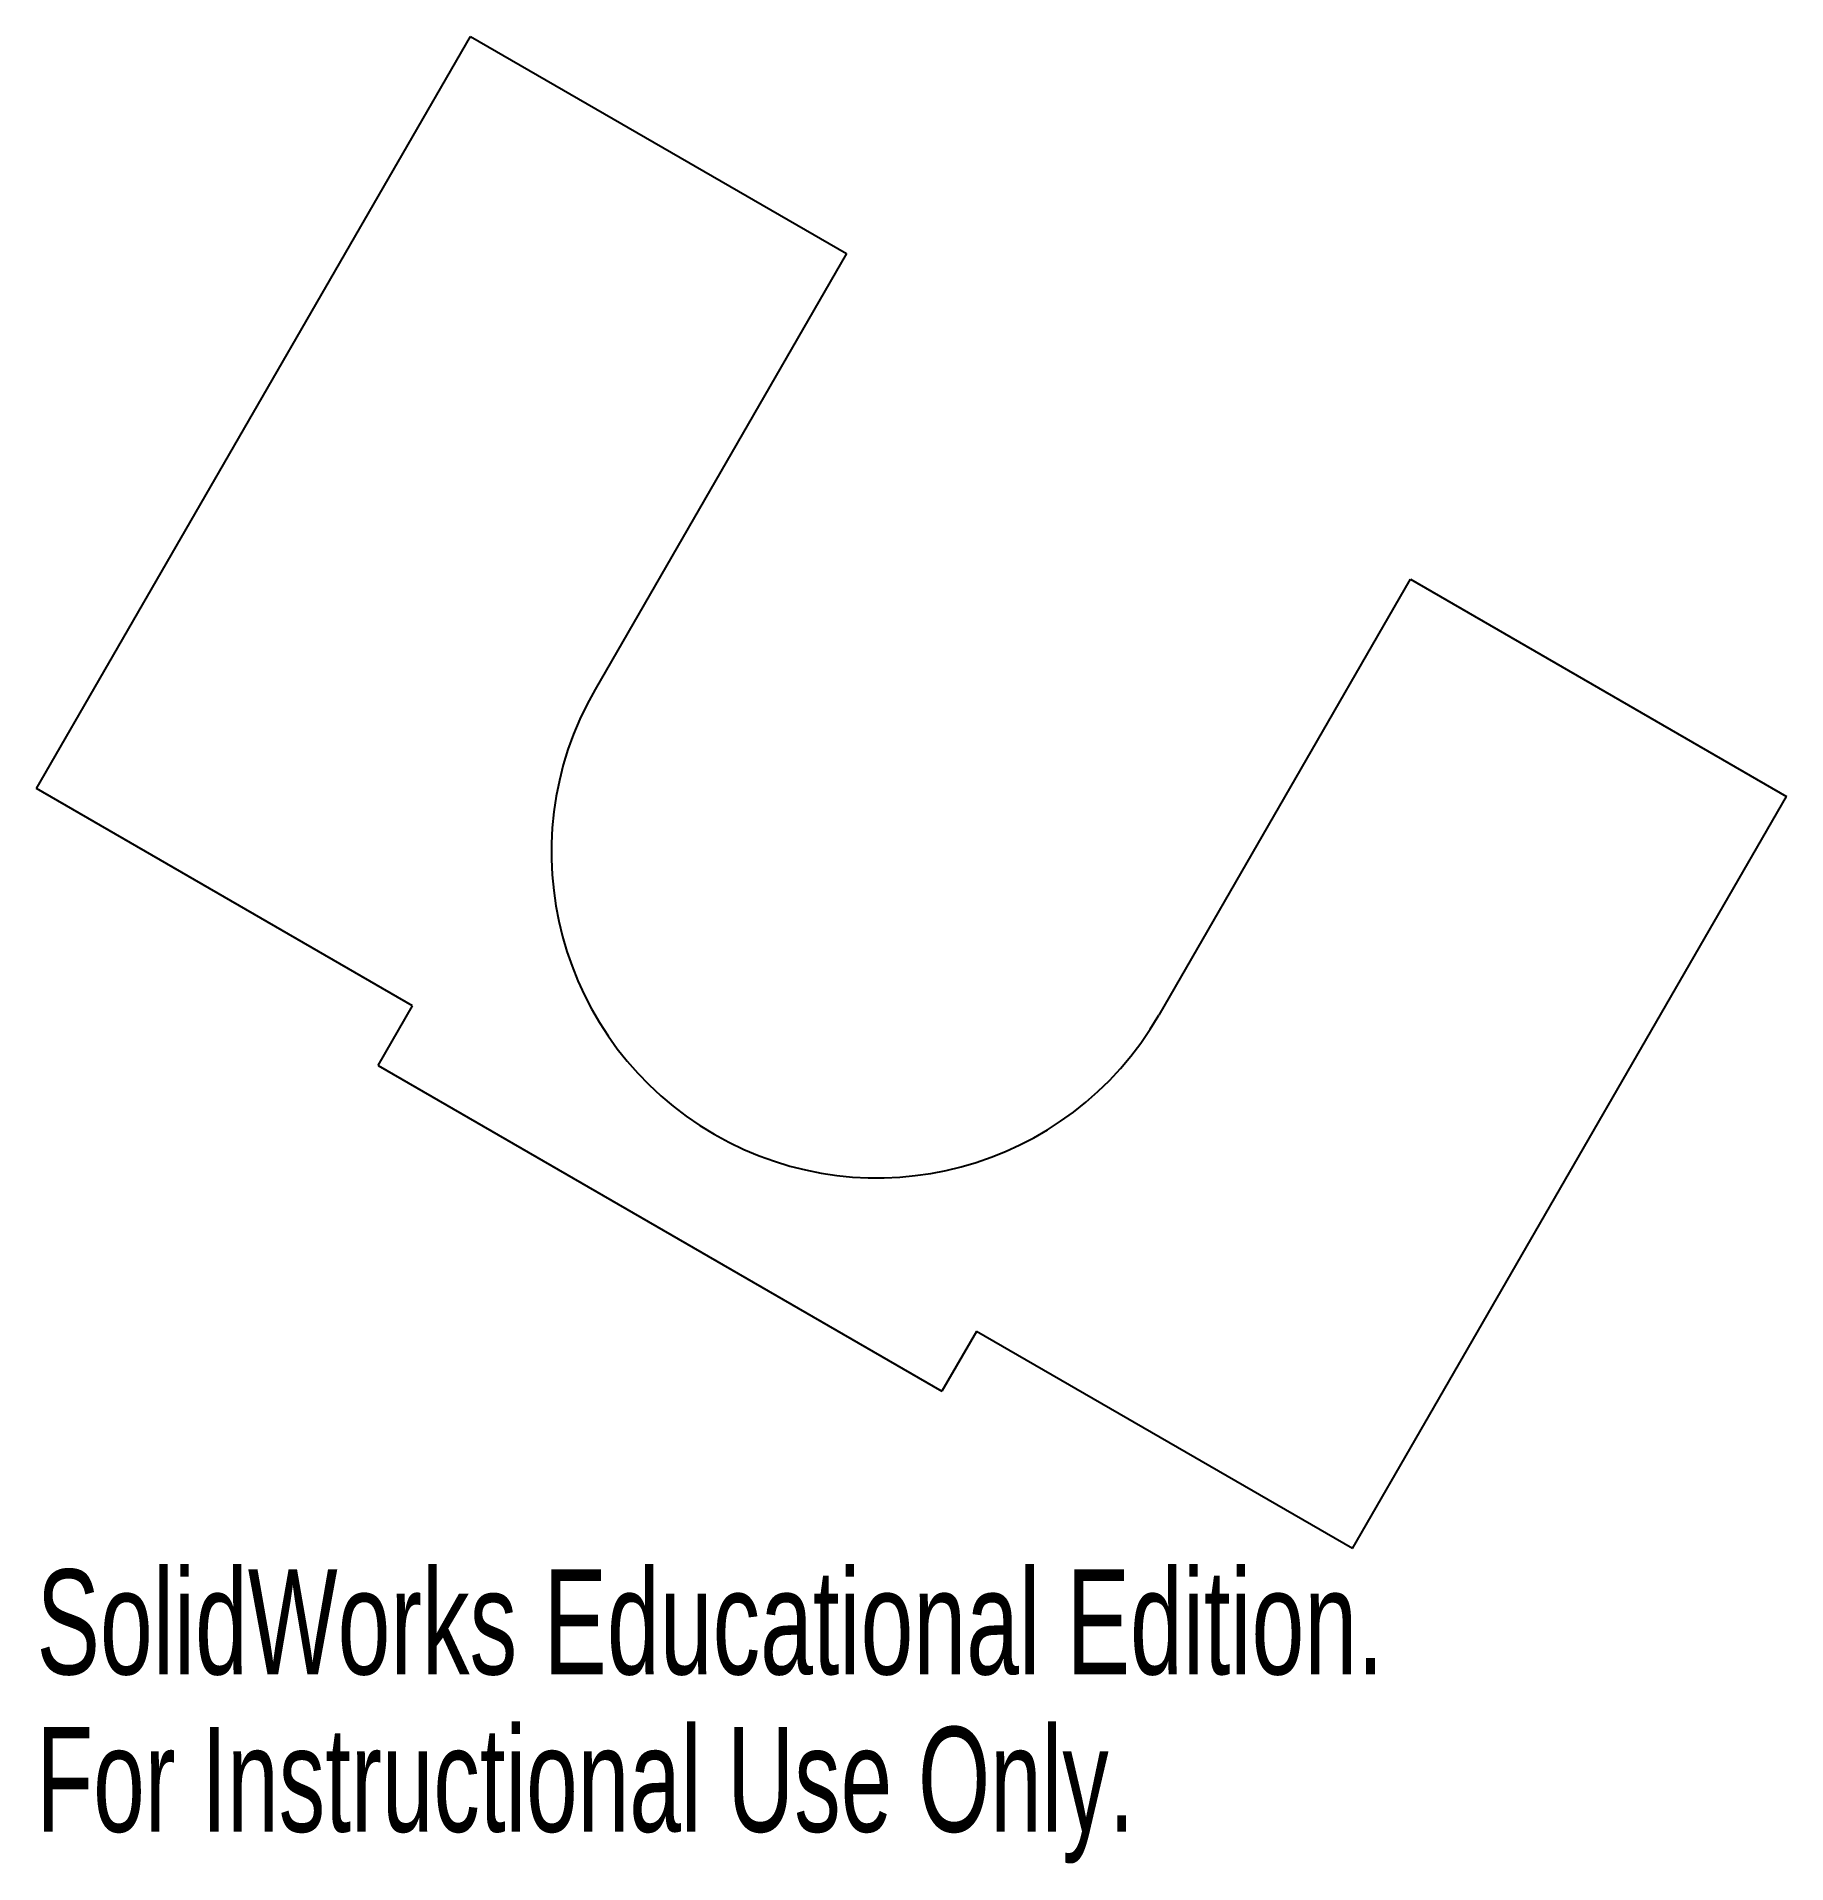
# Model space of a CAD drawing. Extents: x -50.97 to -42.9, y 22.41 to 30.82.
import ezdxf
from ezdxf.enums import TextEntityAlignment as Align

# ---------------------------------------------------------------- set-up
doc = ezdxf.new("R2010")
doc.units = 0
doc.layers.get('0').update_dxf_attribs({"linetype": 'CONTINUOUS'})

msp = doc.modelspace()

# ---------------------------------------------------------------- linework, layer by layer
at = {"color": 7, "linetype": 'CONTINUOUS'}
for p, q in [((-50.9652, 27.3607), (-48.9652, 30.8248)), ((-48.9652, 30.8248), (-47.2331, 29.8248)), ((-47.2331, 29.8248), (-48.3919, 27.8178)), ((-45.7938, 26.3178), (-44.6351, 28.3248)), ((-44.6351, 28.3248), (-42.903, 27.3248)), ((-49.2331, 26.3607), (-50.9652, 27.3607)), ((-44.903, 23.8607), (-42.903, 27.3248)), ((-49.3919, 26.0857), (-49.2331, 26.3607)), ((-49.3919, 26.0857), (-46.7938, 24.5857)), ((-46.6351, 24.8607), (-46.7938, 24.5857)), ((-44.903, 23.8607), (-46.6351, 24.8607))]:
    msp.add_line(p, q, dxfattribs=at)
msp.add_arc((-47.0929, 27.0678), 1.5, 150, 330, dxfattribs=at)

# ---------------------------------------------------------------- texts
for s, width, p in [('SolidWorks Educational Edition.', 0.677419, (-50.9652, 23.1356)), ('For Instructional Use Only.', 0.661111, (-50.9652, 22.4106))]:
    msp.add_text(s, height=0.483362, dxfattribs=dict(at, width=width)).set_placement(p, align=Align.BOTTOM_LEFT)

doc.saveas('drawing.dxf')
